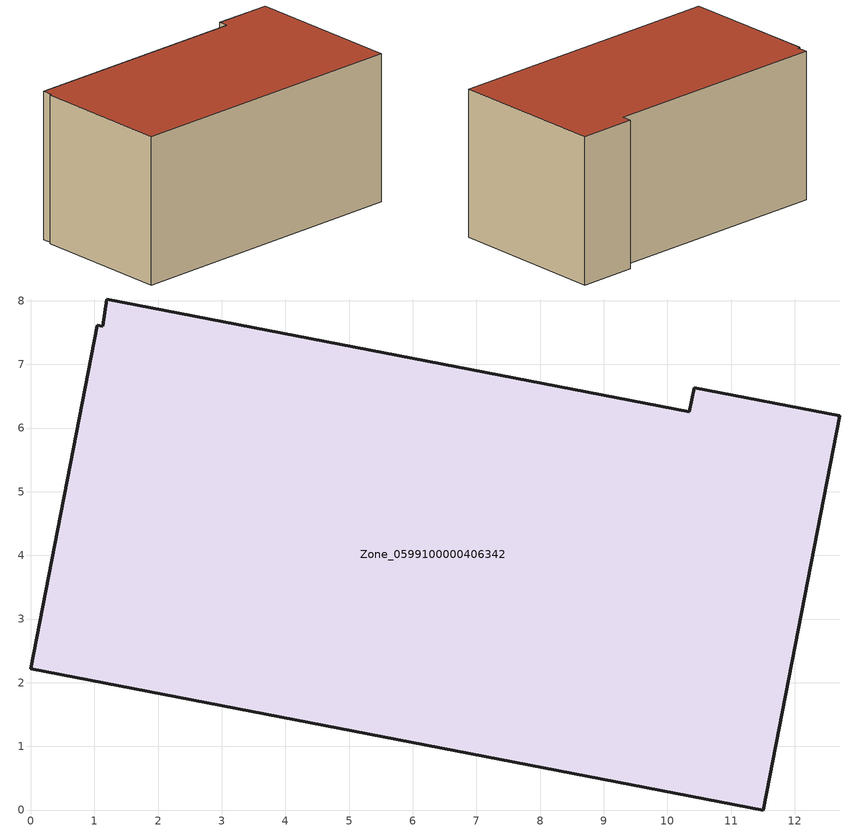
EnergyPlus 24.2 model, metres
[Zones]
Zone_0599100000406342
 floor ground (C_G): 1.13,7.6 1.19,8.03 10.34,6.26 10.42,6.63 12.71,6.19 11.51,0 0,2.22 1.04,7.61 z0
 wall outside (C_F): 11.51,0 12.71,6.19 10.42,6.63 10.34,6.26 1.19,8.03 1.13,7.6 1.04,7.61 0,2.22 11.51,0 z0:5.97
 roof outside (C_R): 1.04,7.61 0,2.22 11.51,0 12.71,6.19 10.42,6.63 10.34,6.26 1.19,8.03 1.13,7.6 z5.97
[BUILDING]
Pand.0599100000406342: North Axis=0; Terrain=City; Loads Convergence Tolerance Value=0.04; Temperature Convergence Tolerance Value=0.4; Solar Distribution=FullExterior; Maximum Number of Warmup Days=25; Minimum Number of Warmup Days=1
[Site:Location]
Rotterdam.The.Hague.AP_ZH_NLD Design_Conditions: Latitude=51.96; Longitude=4.45; Time Zone=1; Elevation=-4.5
[SITE:GROUNDTEMPERATURE:BUILDINGSURFACE]
18, 18, 18, 18, 18, 18, 18, 18, 18, 18, 18, 18
[MATERIAL] Thermal Absorptance=0.9; Solar Absorptance=0.7; Visible Absorptance=0.7
Name | Roughness | Thickness | Conductivity | Density | Specific Heat
G.TC.1992-2005 | MediumSmooth | 0.15 | 0.06 | 540 | 1210
F.TC.1992-2005 | Rough | 0.3 | 0.12 | 1920 | 840
R.TC.1992-2005 | MediumRough | 0.2 | 0.08 | 1500 | 1000
[CONSTRUCTION]
C_G: G.TC.1992-2005
C_F: F.TC.1992-2005
C_R: R.TC.1992-2005
[ZONE]
Zone_0599100000406342: Type=1; Multiplier=1; Ceiling Height=Autocalculate; Volume=Autocalculate; Floor Area=autocalculate; Part of Total Floor Area=Yes
[ZONEINFILTRATION:DESIGNFLOWRATE]
Infil_Zone_0599100000406342: Zone or ZoneList or Space or SpaceList=Zone_0599100000406342; Schedule=AlwaysOn; Design Flow Rate Calculation Method=Flow/Area; Flow Rate per Floor Area=0.0015; Constant Term Coefficient=1; Temperature Term Coefficient=0; Velocity Term Coefficient=0; Velocity Squared Term Coefficient=0
[HVACTEMPLATE:ZONE:IDEALLOADSAIRSYSTEM]
Zone_0599100000406342: Maximum Heating Supply Air Temperature=50; Minimum Cooling Supply Air Temperature=13; Maximum Heating Supply Air Humidity Ratio=0.0156; Minimum Cooling Supply Air Humidity Ratio=0.0077; Heating Limit=NoLimit; Cooling Limit=NoLimit; Dehumidification Control Type=ConstantSensibleHeatRatio; Cooling Sensible Heat Ratio=0.7; Dehumidification Setpoint=60; Humidification Control Type=None; Humidification Setpoint=30; Outdoor Air Method=None; Outdoor Air Flow Rate per Person=0.00944; Outdoor Air Flow Rate per Zone Floor Area=0; Outdoor Air Flow Rate per Zone=0; Demand Controlled Ventilation Type=None; Outdoor Air Economizer Type=NoEconomizer; Heat Recovery Type=None; Sensible Heat Recovery Effectiveness=0.7; Latent Heat Recovery Effectiveness=0.65
[ZONECONTROL:THERMOSTAT]
ThermostatControl_Zone_0599100000406342: Zone or ZoneList=Zone_0599100000406342; Control Type Schedule=DualSetpointControlType; Control 1=Thermostat_Zone_0599100000406342; Temperature Difference Between Cutout And Setpoint=0
[THERMOSTATSETPOINT:DUALSETPOINT]
Thermostat_Zone_0599100000406342: Heating Setpoint Temperature Schedule=HeatingSetpoint_Zone_0599100000406342; Cooling Setpoint Temperature Schedule=CoolingSetpoint_Zone_0599100000406342
[SCHEDULE:COMPACT]
HeatingSetpoint_Zone_0599100000406342: Through: 12/31, For: AllDays, Until: 24:00, 21
CoolingSetpoint_Zone_0599100000406342: Through: 12/31, For: AllDays, Until: 24:00, 24
DualSetpointControlType: Through: 12/31, For: AllDays, Until: 24:00, 4
AlwaysOn: Through: 12/31, For: AllDays, Until: 24:00, 1
